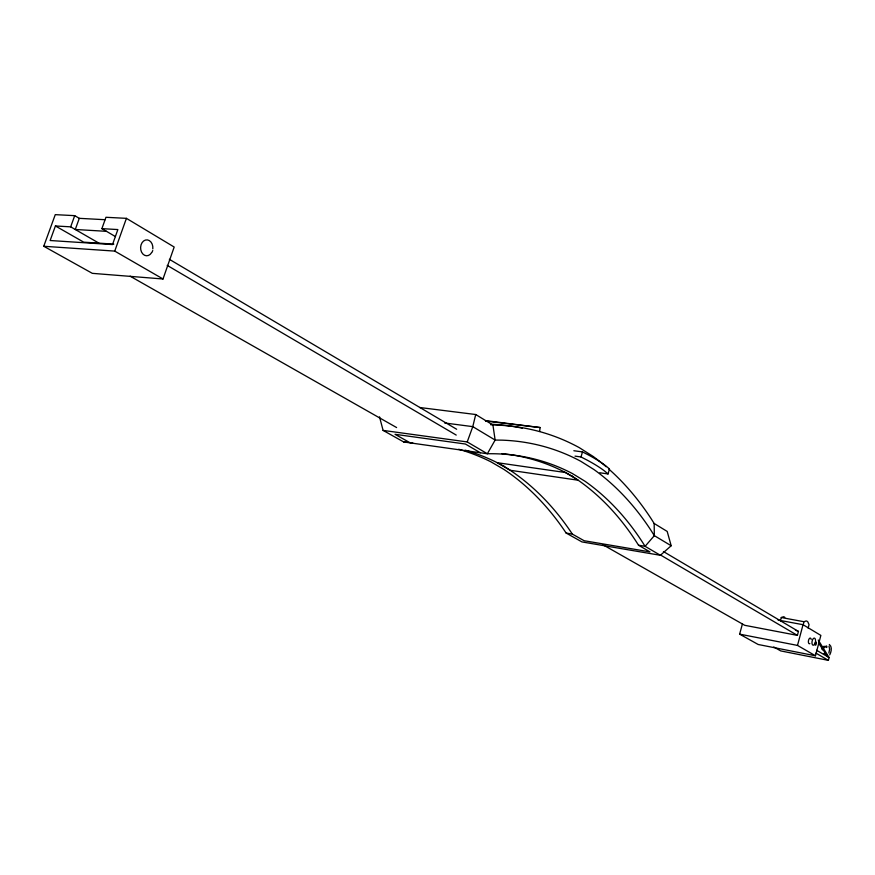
<?xml version="1.0" encoding="UTF-8"?>
<svg xmlns="http://www.w3.org/2000/svg" width="875" height="875" viewBox="0 0 875 875"><rect width="100%" height="100%" fill="white"/><g stroke="black" fill="none" stroke-linecap="round" stroke-linejoin="round"><path stroke-width="1.31" d="M539.634 431.484L540.116 427.547L485.45 420.613M419.595 407.488L475.716 414.52L472.784 426.639L467.217 441.941L383.097 430.402L379.509 416.839M742.405 624.017L739.627 634.145L758.188 644.492L815.456 655.78L820.859 635.414L803.042 624.706L778.05 620.047M773.741 646.975L780.752 650.923L828.384 660.352L829.117 657.573L818.234 639.997M808.128 628.119L809.047 624.673L807.877 621.994A9.242 4.397 -79.9 0 0 806.094 620.955L803.994 621.731L803.086 625.133M602.875 544.731L744.734 625.308L797.387 635.37L798.448 631.422L663.425 551.545M815.456 655.78L797.497 645.411L803.042 624.706M780.38 620.889L781.288 617.52L783.409 616.755A9.166 4.452 -79.9 0 1 784.809 617.367M599.758 472.762L608.037 473.944L609.492 468.978L606.517 466.43A109.506 21.984 17 0 0 588.372 454.934L582.498 451.905L573.847 450.734M608.037 473.944L605.062 471.406A109.561 21.711 17 0 0 586.873 459.977L581 456.958L582.498 451.905M828.866 653.012L829.642 649.119L828.986 646.177M105.098 219.713L79.297 218.334L74.714 215.655L55.267 214.648L43.75 246.269L92.323 273.339L163.012 278.983L174.18 247.034L126.416 218.345L105.952 217.284L101.883 228.637L115.467 236.6M43.75 246.269L114.745 251.103L126.416 218.345M101.883 228.637L117.863 229.567L112.503 244.573L50.127 240.516L55.42 225.969L70.667 226.844L74.714 215.655M79.297 218.334L75.272 229.491L106.477 231.328M152.064 252.142L152.764 250.556M829.741 654.872C831.261 651.875 832.486 646.811 829.325 644.47M825.738 646.209C827.367 644.941 827.269 648.856 825.781 646.975M815.052 643.858C817.206 642.556 815.763 646.833 814.855 644.448M458.664 449.247A481.086 297.708 -70.3 0 1 490.82 461.781L503.814 469.35A484.072 301.284 -70.1 0 1 566.136 533.05L581.952 541.92L660.384 555.286L671.18 545.748L667.188 531.431L654.161 523.48L651.153 518.711A533.28 314.639 -71 0 0 608.869 469.109M823.867 646.253C825.913 646.002 823.9 649.184 823.364 647.084M540.116 427.547L485.559 421.061M816.014 641.867L816.452 643.114L815.216 642.688M113.837 244.125L83.727 242.167L55.42 225.969M490.591 424.725L498.553 425.163A529.856 310.745 -71.1 0 1 579.316 447.661L592.998 456.345A533.28 314.639 -71 0 1 606.145 466.736M444.609 422.964L472.784 426.639L495.141 440.059L502.163 440.158A515.233 300.803 -71.2 0 1 580.694 461.245L593.819 469.448A518.558 304.566 -71.1 0 1 650.562 529.703L654.336 535.642L671.18 545.748M575.017 456.138L581 456.958M383.097 430.402L403.736 441.973L487.353 453.753A498.52 291.736 -71.2 0 1 572.337 473.517L584.948 481.217A501.714 295.367 -71.1 0 1 645.094 546.317L660.384 555.286M566.136 533.05L572.359 534.1L584.117 540.717L649.961 551.895L638.52 545.212A500.238 295.914 -71 0 0 578.178 480.222L571.637 475.858M638.52 545.212L645.094 546.317L654.336 535.642L654.161 523.48M781.288 617.52L803.994 621.731M739.627 634.145L797.497 645.411M795.397 630.164L798.448 631.422M504.197 466.397L497.23 462.7A482.442 297.281 -70.3 0 0 465.139 450.155M572.337 476.284L565.534 472.533A497.055 292.283 -71.2 0 0 501.856 453.622M130.102 276.172L396.616 427.558M114.745 251.103L163.012 278.983M70.667 226.844L98.952 243.152M815.894 653.1L828.384 660.352M816.561 650.256L829.117 657.573M480.364 452.769L465.412 444.03L395.03 434.306L410.298 442.903A482.442 297.281 -70.3 0 1 412.77 442.892M167.213 265.398L456.225 435.083M659.805 554.597L797.387 635.37M467.217 441.941L487.353 453.753L495.141 440.059L492.92 425.031L475.716 414.52M169.345 259.306L456.652 429.253M503.475 465.981L510.191 470.28A485.45 300.858 -70.2 0 1 572.359 534.1M818.497 643.059L827.892 656.862M815.5 641.528A3.609 1.706 -79.8 0 1 812.634 644.962A3.609 1.706 -79.8 0 1 812.962 639.023A3.609 1.706 -79.8 0 1 815.555 640.609M809.845 643.617A2.866 1.356 -79.8 0 1 808.391 641.988A2.866 1.356 -79.8 0 1 809.539 638.389A2.866 1.356 -79.8 0 1 811.18 639.395M151.605 252.645A7.963 6.136 -89.6 0 1 141.564 252.131A7.963 6.136 -89.6 0 1 145.414 240.056A7.963 6.136 -89.6 0 1 152.819 248.85M491.564 424.266A528.292 311.314 -71.1 0 1 522.353 428.192M403.736 441.973A481.086 297.708 -70.3 0 1 406.219 441.962M824.261 653.428C825.606 655.364 826.284 651.405 824.261 653.428M822.095 648.955C822.85 651.7 824.403 646.789 822.095 648.955M565.534 472.533L497.23 462.7L510.191 470.28L578.178 480.222L565.534 472.533"/></g></svg>
